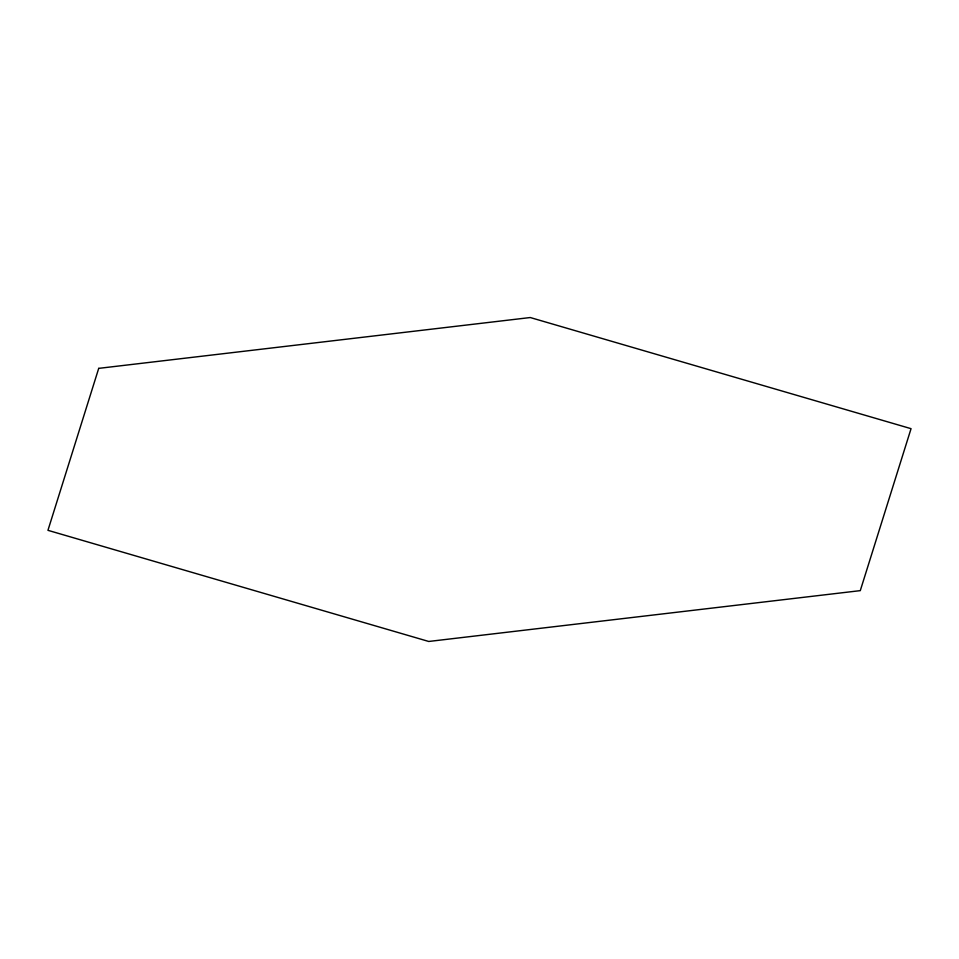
<?xml version="1.0" encoding="UTF-8"?>
<svg xmlns="http://www.w3.org/2000/svg" width="959" height="959" viewBox="0 0 959 959"><rect width="100%" height="100%" fill="white"/><g stroke="black" fill="none" stroke-linecap="round" stroke-linejoin="round"><path stroke-width="1.44" d="M98.717 368.364L47.95 530.327L428.733 641.463L860.283 590.636L911.05 428.673L530.267 317.537L98.717 368.364"/></g></svg>
